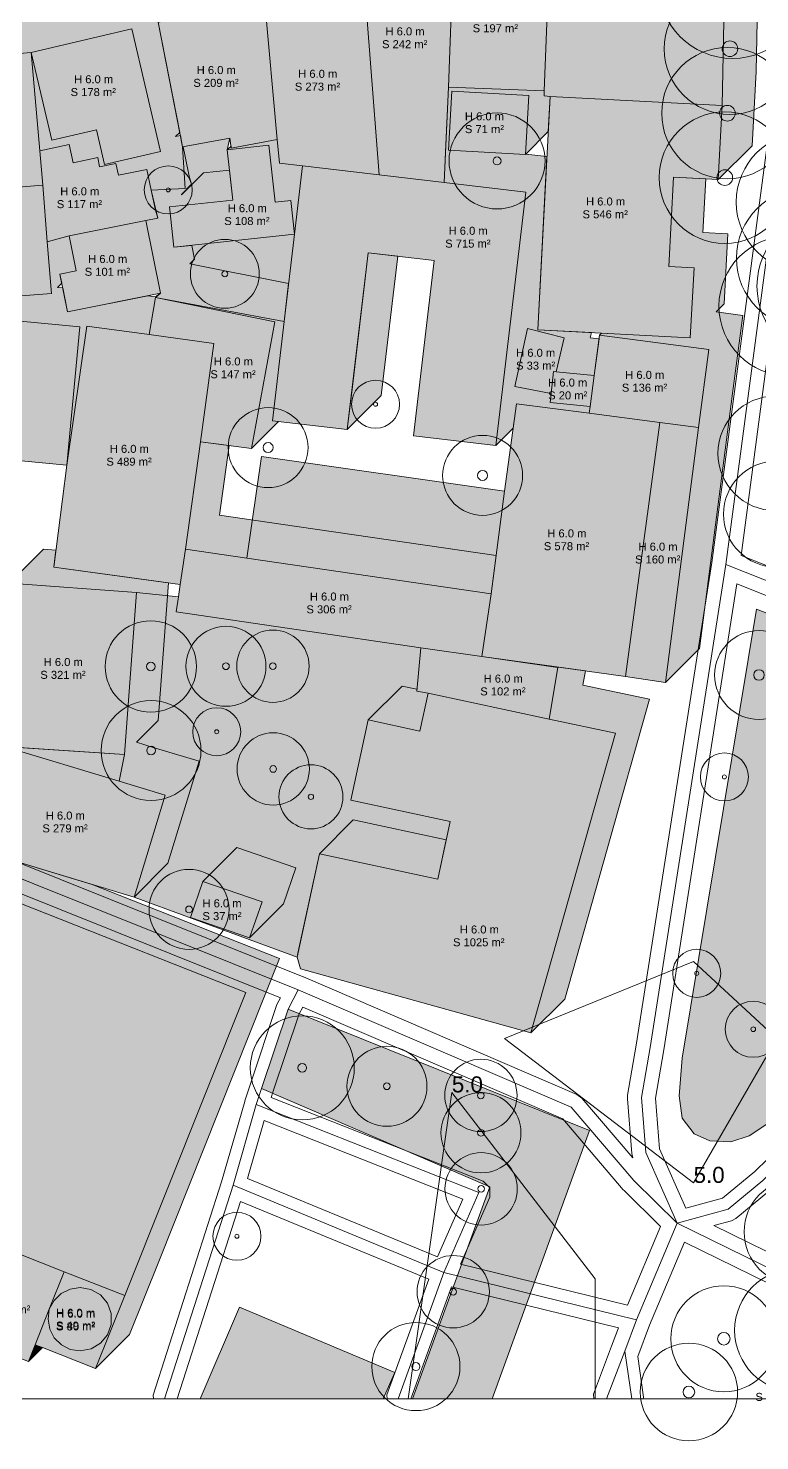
# Model space of a CAD drawing. Header units: metres. Extents: x -4 to 969, y -5 to 964.
# Drawn here: x 415.4 to 506.8, y -5.2 to 171.2 of the extents above; entities that cross this region are included whole.
import ezdxf

# ---------------------------------------------------------------- set-up
doc = ezdxf.new("R2010")
doc.units = ezdxf.units.M
doc.header["$MEASUREMENT"] = 0
for name, color, linetype, lineweight, true_color in [('TPX_BUILDING_AREAS_TEXT', 7, 'CONTINUOUS', 0, 0x000000), ('TPX_BUILDING_HEIGHTS_TEXT', 7, 'CONTINUOUS', 0, 0x000000), ('TPX_BUILDINGS', 7, 'CONTINUOUS', 0, 0x000000), ('TPX_BUILDINGS_HATCH', 7, 'CONTINUOUS', 0, 0xf0f0f0), ('TPX_BUILDINGS_SHADOWS_HATCH', 7, 'CONTINUOUS', 0, 0x000000), ('TPX_BUILDINGS_SHADOWS_OUTLINES', 7, 'CONTINUOUS', 0, 0x000000), ('TPX_CONTOUR_LINES_5M', 7, 'CONTINUOUS', 0, 0x969696), ('TPX_CONTOUR_LINES_5M_TEXT', 7, 'CONTINUOUS', 0, 0x000000), ('TPX_FRAME_PROJECT', 7, 'CONTINUOUS', 0, 0x000000), ('TPX_ROADS_AXES', 7, 'CONTINUOUS', 0, 0x323232), ('TPX_ROADS_CONTOURS', 7, 'CONTINUOUS', 0, 0x646464), ('TPX_VEGETATION_GREEN_SPACES', 7, 'CONTINUOUS', 0, 0x58ba48), ('TPX_VEGETATION_GREEN_SPACES_HATCH', 7, 'CONTINUOUS', 0, 0x58ba48), ('TPX_VEGETATION_TREES_INDIVIDUAL', 7, 'CONTINUOUS', 0, 0x136734)]:
    doc.layers.add(name, color=color, linetype=linetype, lineweight=lineweight, true_color=true_color)
doc.styles.add('TPX_TEXTE', font='arial.ttf')

# ---------------------------------------------------------------- blocks, each defined once
blk = doc.blocks.new('TREETR005_CR065')
at = {"layer": 'TPX_VEGETATION_TREES_INDIVIDUAL'}
for radius in [6.5, 0.542]:
    blk.add_circle((0, 0, 0.04), radius, dxfattribs=at)
blk = doc.blocks.new('TREETR011_CR093')
at = {"layer": 'TPX_VEGETATION_TREES_INDIVIDUAL'}
for radius in [9.27, 1.1]:
    blk.add_circle((0, 0, 0.04), radius, dxfattribs=at)
blk = doc.blocks.new('TREETR003_CR040')
at = {"layer": 'TPX_VEGETATION_TREES_INDIVIDUAL'}
for radius in [4, 0.333]:
    blk.add_circle((0, 0, 0.04), radius, dxfattribs=at)
blk = doc.blocks.new('TREETR010_CR082')
at = {"layer": 'TPX_VEGETATION_TREES_INDIVIDUAL'}
for radius in [8.21, 0.978]:
    blk.add_circle((0, 0, 0.04), radius, dxfattribs=at)
blk = doc.blocks.new('TREETR007_CR056')
at = {"layer": 'TPX_VEGETATION_TREES_INDIVIDUAL'}
for radius in [5.56, 0.662]:
    blk.add_circle((0, 0, 0.04), radius, dxfattribs=at)
blk = doc.blocks.new('TREETR003_CR030')
at = {"layer": 'TPX_VEGETATION_TREES_INDIVIDUAL'}
for radius in [3, 0.25]:
    blk.add_circle((0, 0, 0.04), radius, dxfattribs=at)
blk = doc.blocks.new('TREETR004_CR043')
at = {"layer": 'TPX_VEGETATION_TREES_INDIVIDUAL'}
for radius in [4.3, 0.375]:
    blk.add_circle((0, 0, 0.04), radius, dxfattribs=at)
blk = doc.blocks.new('TREETR005_CR060')
at = {"layer": 'TPX_VEGETATION_TREES_INDIVIDUAL'}
for radius in [6, 0.5]:
    blk.add_circle((0, 0, 0.04), radius, dxfattribs=at)
blk = doc.blocks.new('TREETR007_CR061')
at = {"layer": 'TPX_VEGETATION_TREES_INDIVIDUAL'}
for radius in [6.09, 0.725]:
    blk.add_circle((0, 0, 0.04), radius, dxfattribs=at)
blk = doc.blocks.new('TREETR003_CR035')
at = {"layer": 'TPX_VEGETATION_TREES_INDIVIDUAL'}
for radius in [3.5, 0.292]:
    blk.add_circle((0, 0, 0.04), radius, dxfattribs=at)
blk = doc.blocks.new('TREETR005_CR062')
at = {"layer": 'TPX_VEGETATION_TREES_INDIVIDUAL'}
for radius in [6.24, 0.542]:
    blk.add_circle((0, 0, 0.04), radius, dxfattribs=at)
blk = doc.blocks.new('TREETR006_CR050')
at = {"layer": 'TPX_VEGETATION_TREES_INDIVIDUAL'}
for radius in [5, 0.625]:
    blk.add_circle((0, 0, 0.04), radius, dxfattribs=at)
blk = doc.blocks.new('TREETR008_CR066')
at = {"layer": 'TPX_VEGETATION_TREES_INDIVIDUAL'}
for radius in [6.62, 0.788]:
    blk.add_circle((0, 0, 0.04), radius, dxfattribs=at)
blk = doc.blocks.new('TREETR005_CR057')
at = {"layer": 'TPX_VEGETATION_TREES_INDIVIDUAL'}
for radius in [5.71, 0.542]:
    blk.add_circle((0, 0, 0.04), radius, dxfattribs=at)
blk = doc.blocks.new('TREETR009_CR077')
at = {"layer": 'TPX_VEGETATION_TREES_INDIVIDUAL'}
for radius in [7.68, 0.914]:
    blk.add_circle((0, 0, 0.04), radius, dxfattribs=at)
blk = doc.blocks.new('TREETR010_CR087')
at = {"layer": 'TPX_VEGETATION_TREES_INDIVIDUAL'}
for radius in [8.74, 1.04]:
    blk.add_circle((0, 0, 0.04), radius, dxfattribs=at)
blk = doc.blocks.new('TREETR009_CR072')
at = {"layer": 'TPX_VEGETATION_TREES_INDIVIDUAL'}
for radius in [7.15, 0.851]:
    blk.add_circle((0, 0, 0.04), radius, dxfattribs=at)
blk = doc.blocks.new('TREETR005_CR055')
at = {"layer": 'TPX_VEGETATION_TREES_INDIVIDUAL'}
for radius in [5.51, 0.5]:
    blk.add_circle((0, 0, 0.04), radius, dxfattribs=at)
blk = doc.blocks.new('TREETR004_CR050')
at = {"layer": 'TPX_VEGETATION_TREES_INDIVIDUAL'}
for radius in [5, 0.417]:
    blk.add_circle((0, 0, 0.04), radius, dxfattribs=at)
blk = doc.blocks.new('TREETR004_CR045')
at = {"layer": 'TPX_VEGETATION_TREES_INDIVIDUAL'}
for radius in [4.52, 0.417]:
    blk.add_circle((0, 0, 0.04), radius, dxfattribs=at)

msp = doc.modelspace()

# ---------------------------------------------------------------- hatches: boundary and pattern name
at = {"layer": 'TPX_BUILDINGS_HATCH'}
for points in [[(479.89, 163.41), (479.87, 162.77), (480.61, 162.72), (502.14, 161.6), (502.59, 184.78), (480.59, 181.44), (479.89, 163.41)], [(468.46, 178.67), (467.9, 163.86), (479.89, 163.41), (480.59, 181.44), (468.46, 178.67)], [(468.46, 178.67), (457.4, 176.58), (459.25, 152.91), (467.36, 151.97), (467.9, 163.86), (468.46, 178.67)], [(457.4, 176.58), (444.97, 174.42), (446.51, 157.35), (446.78, 154.37), (449.66, 154.03), (459.25, 152.91), (457.4, 176.58)], [(444.97, 174.42), (431.63, 171.98), (434.67, 156.41), (440.6, 157.5), (440.76, 156.26), (446.51, 157.35), (444.97, 174.42)], [(428.35, 171.14), (415.74, 168.22), (418.32, 157.26), (423.91, 158.55), (424.92, 154.2), (431.92, 155.82), (428.35, 171.14)], [(415.74, 168.22), (406.53, 167.41), (407.96, 150.87), (417.19, 151.61), (416.84, 155.92), (415.74, 168.22)], [(468.35, 163.38), (467.93, 156.01), (477.54, 155.48), (477.95, 162.85), (468.35, 163.38)], [(480.61, 162.72), (479.07, 133.57), (498.15, 132.57), (498.62, 141.32), (495.48, 141.49), (496.06, 152.61), (501.65, 152.32), (502.14, 161.6), (480.61, 162.72)], [(420.51, 156.71), (416.84, 155.92), (417.19, 151.61), (417.76, 144.54), (420.49, 145.32), (430.09, 147.22), (431.57, 147.52), (431.28, 148.52), (430.76, 150.99), (430.2, 153.6), (426.66, 152.86), (426.35, 154.35), (424.31, 153.93), (424.07, 155.08), (421, 154.44), (420.51, 156.71)], [(440.95, 149.77), (433.04, 148.92), (433.59, 143.87), (448.67, 145.5), (448.21, 149.71), (446.25, 149.51), (445.47, 156.61), (440.26, 156.05), (440.95, 149.77)], [(447.36, 134.58), (445.9, 122.21), (455.27, 121.12), (457.89, 143.18), (466.14, 142.22), (463.54, 120.32), (473.85, 119.12), (474.47, 124.38), (477.6, 150.77), (467.36, 151.97), (459.25, 152.91), (449.66, 154.03), (448.67, 145.5), (447.36, 134.58)], [(417.19, 151.61), (407.96, 150.87), (409.05, 137.37), (418.28, 138.11), (417.76, 144.54), (417.19, 151.61)], [(421.38, 140.93), (419.34, 140.52), (420.29, 135.82), (431.92, 138.14), (430.09, 147.22), (420.49, 145.32), (421.38, 140.93)], [(395.03, 136.47), (393.39, 119.18), (420.19, 116.65), (421.85, 133.94), (395.03, 136.47)], [(431.27, 137.59), (430.49, 132.98), (438.6, 131.86), (436.9, 119.58), (443.28, 118.73), (446.22, 134.57), (431.27, 137.59)], [(420.19, 116.65), (418.57, 103.91), (434.39, 101.75), (435.05, 106.14), (436.9, 119.58), (438.6, 131.86), (430.49, 132.98), (422.72, 134.03), (420.19, 116.65)], [(477.8, 133.72), (476.22, 126.49), (480.75, 125.61), (481.03, 128.34), (481.38, 128.31), (482.38, 132.55), (477.8, 133.72)], [(485.62, 123.98), (485.5, 123.15), (494.34, 121.99), (499.18, 121.36), (500.46, 131.12), (486.8, 132.9), (486.13, 127.84), (485.62, 123.98)], [(480.75, 125.61), (480.64, 124.47), (485.62, 123.98), (486.13, 127.84), (481.38, 128.31), (481.03, 128.34), (480.75, 125.61)], [(473.24, 100.58), (472.08, 92.73), (490.04, 90.27), (494.34, 121.99), (485.5, 123.15), (476.41, 124.33), (474.93, 113.41), (473.24, 100.58)], [(494.34, 121.99), (490.04, 90.27), (495.06, 89.49), (499.18, 121.36), (494.34, 121.99)], [(434.16, 100.21), (433.89, 98.31), (464.46, 93.85), (472.08, 92.73), (473.24, 100.58), (442.7, 105.03), (435.05, 106.14), (434.39, 101.75), (434.16, 100.21)], [(413.03, 101.9), (411.72, 84.58), (413.15, 84.17), (412.38, 81.51), (427.4, 80.51), (428.92, 100.73), (413.03, 101.9)], [(464.46, 93.85), (463.94, 88.44), (465.38, 88.17), (480.49, 84.94), (481.6, 91.39), (472.08, 92.73), (464.46, 93.85)], [(449.1, 55.71), (448.98, 55.19), (449.43, 53.72), (478.23, 45.72), (488.79, 83.16), (480.49, 84.94), (465.38, 88.17), (464.35, 83.43), (457.87, 84.82), (455.7, 74.79), (468.14, 72.13), (466.57, 64.92), (451.78, 68.08), (449.1, 55.71)], [(409.05, 69.89), (408.51, 68.75), (428.61, 62.68), (432.5, 75.43), (426.76, 77.16), (412.38, 81.51), (409.05, 69.89)], [(350.03, 63.55), (348.15, 58.84), (368.9, 50.66), (382.52, 45.28), (378.99, 36.44), (412.86, 23.07), (411.35, 19.27), (419.89, 15.9), (427.45, 12.92), (442.57, 50.76), (392.78, 70.42), (391.4, 66.96), (389.96, 63.38), (374.7, 69.39), (369.84, 71.31), (355.42, 77), (350.03, 63.55)], [(437.21, 64.64), (435.66, 60.14), (443.06, 57.61), (444.61, 62.09), (437.21, 64.64)], [(410.05, 16.03), (406.86, 8.06), (415.4, 4.69), (416.24, 6.78), (418.01, 11.21), (419.89, 15.9), (411.35, 19.27), (410.05, 16.03)], [(418.01, 11.21), (416.24, 6.78), (417.17, 6.43), (423.8, 3.81), (427.45, 12.92), (419.89, 15.9), (418.01, 11.21)], [(418.01, 11.21), (417.86, 9.96), (418.06, 8.73), (418.63, 7.63), (419.52, 6.75), (420.64, 6.2), (421.88, 6.02), (423.24, 6.27), (424.42, 6.97), (425.29, 8.02), (425.76, 9.3), (425.76, 10.66), (425.28, 11.95), (424.4, 12.99), (423.21, 13.68), (421.86, 13.93), (420.62, 13.73), (419.51, 13.17), (418.62, 12.29), (418.01, 11.21)]]:
    msp.add_hatch(color=256, dxfattribs=at).paths.add_polyline_path(points)
at = {"layer": 'TPX_BUILDINGS_SHADOWS_HATCH'}
h = msp.add_hatch(color=256, dxfattribs=at)
h.paths.add_polyline_path([(343.95, 162.24), (337.59, 155.87), (359.38, 159.08), (359.25, 160.19), (369.65, 162.75), (375.9, 163.78), (385.78, 165.37), (389.86, 141.68), (378.06, 139.66), (388.31, 135.16), (389.02, 136.65), (394.22, 134.26), (386.37, 117.46), (393.94, 125.03), (395.03, 136.47), (421.85, 133.94), (420.19, 116.65), (422.72, 134.03), (430.49, 132.98), (431.27, 137.59), (446.22, 134.57), (443.28, 118.73), (446.67, 122.12), (445.9, 122.21), (447.36, 134.58), (447.93, 139.33), (435.6, 141.82), (436.17, 142.38), (435.82, 144.11), (433.59, 143.87), (433.04, 148.92), (440.95, 149.77), (440.54, 153.51), (437.28, 153.16), (434.54, 150.42), (434.53, 150.48), (435.81, 151.77), (435.52, 152.76), (435, 155.23), (434.75, 156.42), (434.67, 156.41), (434.4, 157.83), (433.81, 157.71), (434.32, 158.22), (431.63, 171.98), (444.97, 174.42), (457.4, 176.58), (468.46, 178.67), (480.59, 181.44), (502.59, 184.78), (502.14, 161.6), (501.65, 152.32), (505.89, 156.56), (506.38, 165.84), (506.83, 189.02), (484.83, 185.69), (472.7, 182.91), (461.64, 180.82), (449.21, 178.66), (435.87, 176.23), (433.05, 173.4), (432.59, 175.39), (419.98, 172.47), (410.78, 171.65), (410.65, 172.95), (393.81, 171.5), (390.3, 167.98), (390.02, 169.62), (380.15, 168.02), (373.9, 166.99), (365.75, 164.99), (365.74, 165.45), (343.95, 162.24)])
h.paths.add_polyline_path([(389.57, 167.25), (406.41, 168.7), (406.53, 167.41), (415.74, 168.22), (428.35, 171.14), (431.92, 155.82), (424.92, 154.2), (423.91, 158.55), (418.32, 157.26), (415.74, 168.22), (416.84, 155.92), (420.51, 156.71), (421, 154.44), (424.07, 155.08), (424.31, 153.93), (426.35, 154.35), (426.66, 152.86), (430.2, 153.6), (430.76, 150.99), (431.28, 148.52), (431.57, 147.52), (430.09, 147.22), (431.92, 138.14), (431.78, 138.11), (431.35, 137.68), (430.32, 137.82), (420.29, 135.82), (419.69, 138.79), (419.02, 138.85), (419.57, 139.4), (419.34, 140.52), (421.38, 140.93), (420.49, 145.32), (417.76, 144.54), (418.28, 138.11), (409.05, 137.37), (404.98, 136.9), (394.85, 140.51), (394.47, 144.67), (393.35, 145.16), (394.1, 145.92), (393.12, 151.63), (390.98, 151.44), (389.57, 167.25)], flags=16)
h = msp.add_hatch(color=256, dxfattribs=at)
h.paths.add_polyline_path([(467.58, 156.68), (467.36, 151.97), (477.6, 150.77), (474.47, 124.38), (473.85, 119.12), (476, 121.27), (476.41, 124.33), (485.5, 123.15), (485.62, 123.98), (480.64, 124.47), (480.75, 125.61), (476.22, 126.49), (477.8, 133.72), (482.38, 132.55), (481.38, 128.31), (486.13, 127.84), (486.74, 132.44), (485.63, 132.55), (485.78, 133.22), (479.07, 133.57), (480.21, 155.2), (477.57, 155.51), (480.37, 158.32), (480.61, 162.72), (479.87, 162.77), (479.89, 163.41), (467.9, 163.86), (467.58, 156.68)])
h.paths.add_polyline_path([(467.93, 156.01), (468.35, 163.38), (477.95, 162.85), (477.54, 155.48), (467.93, 156.01)], flags=16)
for points in [[(440.73, 156.52), (440.26, 156.05), (445.47, 156.61), (446.25, 149.51), (448.21, 149.71), (448.67, 145.5), (449.66, 154.03), (446.78, 154.37), (446.51, 157.35), (440.76, 156.26), (440.73, 156.52)], [(487.05, 133.15), (486.8, 132.9), (500.46, 131.12), (499.18, 121.36), (495.06, 89.49), (499.3, 93.74), (503.42, 125.6), (504.7, 135.36), (501.37, 135.8), (502.39, 136.81), (502.86, 145.56), (499.73, 145.73), (500.07, 152.4), (496.06, 152.61), (495.48, 141.49), (498.62, 141.32), (498.15, 132.57), (487.05, 133.15)], [(455.83, 125.79), (455.27, 121.12), (459.52, 125.36), (461.58, 142.75), (457.89, 143.18), (455.83, 125.79)], [(436.9, 119.58), (435.05, 106.14), (442.7, 105.03), (473.24, 100.58), (473.87, 105.35), (446.95, 109.27), (439.29, 110.39), (440.49, 119.1), (436.9, 119.58)], [(415.35, 81.31), (412.38, 81.51), (426.76, 77.16), (432.5, 75.43), (428.61, 62.68), (432.85, 66.92), (436.75, 79.67), (431, 81.4), (428.92, 82.03), (431.64, 84.75), (432.93, 101.95), (418.57, 103.91), (418.84, 106.03), (417.27, 106.14), (413.03, 101.9), (428.92, 100.73), (427.4, 80.51), (415.35, 81.31)], [(485.03, 90.96), (472.08, 92.73), (481.6, 91.39), (480.49, 84.94), (488.79, 83.16), (478.23, 45.72), (482.47, 49.96), (493.03, 87.4), (484.73, 89.18), (485.03, 90.96)], [(462.12, 89.06), (457.87, 84.82), (464.35, 83.43), (465.38, 88.17), (463.94, 88.44), (463.96, 88.67), (462.12, 89.06)], [(397.02, 74.66), (392.78, 70.42), (442.57, 50.76), (427.45, 12.92), (423.8, 3.81), (428.05, 8.06), (431.69, 17.17), (446.81, 55.01), (423.37, 64.26), (408.51, 68.75), (409.05, 69.89), (400.89, 72.2), (401.13, 73.04), (397.02, 74.66)], [(456.02, 72.33), (451.78, 68.08), (466.57, 64.92), (467.64, 69.84), (456.02, 72.33)], [(441.45, 68.88), (437.21, 64.64), (444.61, 62.09), (443.06, 57.61), (447.3, 61.85), (448.85, 66.34), (441.45, 68.88)], [(416.24, 6.78), (415.4, 4.69), (417.15, 6.43), (416.24, 6.78)]]:
    msp.add_hatch(color=256, dxfattribs=at).paths.add_polyline_path(points)
at = {"layer": 'TPX_VEGETATION_GREEN_SPACES_HATCH'}
for points in [[(431.57, 147.52), (430.09, 147.22), (431.92, 138.14), (431.27, 137.59), (447.36, 134.58), (448.67, 145.5), (433.59, 143.87), (433.04, 148.92), (440.95, 149.77), (440.26, 156.05), (440.6, 157.5), (434.67, 156.41), (435.02, 151.2), (430.76, 150.99), (431.57, 147.52)], [(444.54, 117.74), (442.7, 105.03), (473.24, 100.58), (474.93, 113.41), (444.54, 117.74)], [(427.4, 80.51), (426.76, 77.16), (432.5, 75.43), (428.61, 62.68), (448.98, 55.19), (451.78, 68.08), (466.57, 64.92), (468.14, 72.13), (455.7, 74.79), (457.87, 84.82), (464.35, 83.43), (465.38, 88.17), (463.94, 88.44), (464.46, 93.85), (433.89, 98.31), (434.16, 100.21), (428.92, 100.73), (427.4, 80.51)], [(497.12, 42.59), (496.75, 37.87), (497.12, 35.09), (498.65, 33.13), (500.57, 32.26), (503.2, 32.12), (505.52, 32.89), (508.71, 34.98), (510.62, 38.27), (531.57, 88.88), (506.41, 98.65), (497.12, 42.59)], [(447.86, 48.69), (444.54, 38.78), (473.07, 26.49), (463.4, 0), (473.37, 0), (485.54, 33.52), (447.86, 48.69)], [(441.78, 11.48), (436.89, 0), (459.77, 0), (461.19, 3.32), (441.78, 11.48)]]:
    msp.add_hatch(color=256, dxfattribs=at).paths.add_polyline_path(points)

# ---------------------------------------------------------------- linework, layer by layer
at = {"layer": 'TPX_BUILDINGS', "elevation": 0.04}
for points in [[(479.89, 163.41), (479.87, 162.77), (480.61, 162.72), (502.14, 161.6), (502.59, 184.78), (480.59, 181.44)], [(468.46, 178.67), (467.9, 163.86), (479.89, 163.41), (480.59, 181.44)], [(468.46, 178.67), (457.4, 176.58), (459.25, 152.91), (467.36, 151.97), (467.9, 163.86)], [(457.4, 176.58), (444.97, 174.42), (446.51, 157.35), (446.78, 154.37), (449.66, 154.03), (459.25, 152.91)], [(444.97, 174.42), (431.63, 171.98), (434.67, 156.41), (440.6, 157.5), (440.76, 156.26), (446.51, 157.35)], [(428.35, 171.14), (415.74, 168.22), (418.32, 157.26), (423.91, 158.55), (424.92, 154.2), (431.92, 155.82)], [(415.74, 168.22), (406.53, 167.41), (407.96, 150.87), (417.19, 151.61), (416.84, 155.92)], [(468.35, 163.38), (467.93, 156.01), (477.54, 155.48), (477.95, 162.85)], [(480.61, 162.72), (479.07, 133.57), (498.15, 132.57), (498.62, 141.32), (495.48, 141.49), (496.06, 152.61), (501.65, 152.32), (502.14, 161.6)], [(420.51, 156.71), (416.84, 155.92), (417.19, 151.61), (417.76, 144.54), (420.49, 145.32), (430.09, 147.22), (431.57, 147.52), (431.28, 148.52), (430.76, 150.99), (430.2, 153.6), (426.66, 152.86), (426.35, 154.35), (424.31, 153.93), (424.07, 155.08), (421, 154.44)], [(440.95, 149.77), (433.04, 148.92), (433.59, 143.87), (448.67, 145.5), (448.21, 149.71), (446.25, 149.51), (445.47, 156.61), (440.26, 156.05)], [(447.36, 134.58), (445.9, 122.21), (455.27, 121.12), (457.89, 143.18), (466.14, 142.22), (463.54, 120.32), (473.85, 119.12), (474.47, 124.38), (477.6, 150.77), (467.36, 151.97), (459.25, 152.91), (449.66, 154.03), (448.67, 145.5)], [(417.19, 151.61), (407.96, 150.87), (409.05, 137.37), (418.28, 138.11), (417.76, 144.54)], [(421.38, 140.93), (419.34, 140.52), (420.29, 135.82), (431.92, 138.14), (430.09, 147.22), (420.49, 145.32)], [(395.03, 136.47), (393.39, 119.18), (420.19, 116.65), (421.85, 133.94)], [(431.27, 137.59), (430.49, 132.98), (438.6, 131.86), (436.9, 119.58), (443.28, 118.73), (446.22, 134.57)], [(420.19, 116.65), (418.57, 103.91), (434.39, 101.75), (435.05, 106.14), (436.9, 119.58), (438.6, 131.86), (430.49, 132.98), (422.72, 134.03)], [(477.8, 133.72), (476.22, 126.49), (480.75, 125.61), (481.03, 128.34), (481.38, 128.31), (482.38, 132.55)], [(485.62, 123.98), (485.5, 123.15), (494.34, 121.99), (499.18, 121.36), (500.46, 131.12), (486.8, 132.9), (486.13, 127.84)], [(480.75, 125.61), (480.64, 124.47), (485.62, 123.98), (486.13, 127.84), (481.38, 128.31), (481.03, 128.34)], [(473.24, 100.58), (472.08, 92.73), (490.04, 90.27), (494.34, 121.99), (485.5, 123.15), (476.41, 124.33), (474.93, 113.41)], [(494.34, 121.99), (490.04, 90.27), (495.06, 89.49), (499.18, 121.36)], [(434.16, 100.21), (433.89, 98.31), (464.46, 93.85), (472.08, 92.73), (473.24, 100.58), (442.7, 105.03), (435.05, 106.14), (434.39, 101.75)], [(413.03, 101.9), (411.72, 84.58), (413.15, 84.17), (412.38, 81.51), (427.4, 80.51), (428.92, 100.73)], [(464.46, 93.85), (463.94, 88.44), (465.38, 88.17), (480.49, 84.94), (481.6, 91.39), (472.08, 92.73)], [(449.1, 55.71), (448.98, 55.19), (449.43, 53.72), (478.23, 45.72), (488.79, 83.16), (480.49, 84.94), (465.38, 88.17), (464.35, 83.43), (457.87, 84.82), (455.7, 74.79), (468.14, 72.13), (466.57, 64.92), (451.78, 68.08)], [(409.05, 69.89), (408.51, 68.75), (428.61, 62.68), (432.5, 75.43), (426.76, 77.16), (412.38, 81.51)], [(350.03, 63.55), (348.15, 58.84), (368.9, 50.66), (382.52, 45.28), (378.99, 36.44), (412.86, 23.07), (411.35, 19.27), (419.89, 15.9), (427.45, 12.92), (442.57, 50.76), (392.78, 70.42), (391.4, 66.96), (389.96, 63.38), (374.7, 69.39), (369.84, 71.31), (355.42, 77)], [(437.21, 64.64), (435.66, 60.14), (443.06, 57.61), (444.61, 62.09)], [(410.05, 16.03), (406.86, 8.06), (415.4, 4.69), (416.24, 6.78), (418.01, 11.21), (419.89, 15.9), (411.35, 19.27)], [(418.01, 11.21), (416.24, 6.78), (417.17, 6.43), (423.8, 3.81), (427.45, 12.92), (419.89, 15.9)], [(418.01, 11.21), (417.86, 9.96), (418.06, 8.73), (418.63, 7.63), (419.52, 6.75), (420.64, 6.2), (421.88, 6.02), (423.24, 6.27), (424.42, 6.97), (425.29, 8.02), (425.76, 9.3), (425.76, 10.66), (425.28, 11.95), (424.4, 12.99), (423.21, 13.68), (421.86, 13.93), (420.62, 13.73), (419.51, 13.17), (418.62, 12.29)]]:
    msp.add_lwpolyline(points, close=True, dxfattribs=at)
at = {"layer": 'TPX_BUILDINGS_SHADOWS_OUTLINES', "elevation": 0.04}
for points in [[(502.59, 184.78), (502.14, 161.6), (501.65, 152.32), (505.89, 156.56), (506.38, 165.84), (506.83, 189.02)], [(395.03, 136.47), (421.85, 133.94), (420.19, 116.65), (422.72, 134.03), (430.49, 132.98), (431.27, 137.59), (446.22, 134.57), (443.28, 118.73), (446.67, 122.12), (445.9, 122.21), (447.36, 134.58), (447.93, 139.33), (435.6, 141.82), (436.17, 142.38), (435.82, 144.11), (433.59, 143.87), (433.04, 148.92), (440.95, 149.77), (440.54, 153.51), (437.28, 153.16), (434.54, 150.42), (434.53, 150.48), (435.81, 151.77), (435.52, 152.76), (435, 155.23), (434.75, 156.42), (434.67, 156.41), (434.4, 157.83), (433.81, 157.71), (434.32, 158.22), (431.63, 171.98)], [(406.53, 167.41), (415.74, 168.22), (428.35, 171.14), (431.92, 155.82), (424.92, 154.2), (423.91, 158.55), (418.32, 157.26), (415.74, 168.22), (416.84, 155.92), (420.51, 156.71), (421, 154.44), (424.07, 155.08), (424.31, 153.93), (426.35, 154.35), (426.66, 152.86), (430.2, 153.6), (430.76, 150.99), (431.28, 148.52), (431.57, 147.52), (430.09, 147.22), (431.92, 138.14), (431.78, 138.11), (431.35, 137.68), (430.32, 137.82), (420.29, 135.82), (419.69, 138.79), (419.02, 138.85), (419.57, 139.4), (419.34, 140.52), (421.38, 140.93), (420.49, 145.32), (417.76, 144.54), (418.28, 138.11), (409.05, 137.37)]]:
    msp.add_lwpolyline(points, dxfattribs=at)
for points in [[(467.58, 156.68), (467.36, 151.97), (477.6, 150.77), (474.47, 124.38), (473.85, 119.12), (476, 121.27), (476.41, 124.33), (485.5, 123.15), (485.62, 123.98), (480.64, 124.47), (480.75, 125.61), (476.22, 126.49), (477.8, 133.72), (482.38, 132.55), (481.38, 128.31), (486.13, 127.84), (486.74, 132.44), (485.63, 132.55), (485.78, 133.22), (479.07, 133.57), (480.21, 155.2), (477.57, 155.51), (480.37, 158.32), (480.61, 162.72), (479.87, 162.77), (479.89, 163.41), (467.9, 163.86)], [(467.93, 156.01), (468.35, 163.38), (477.95, 162.85), (477.54, 155.48)], [(440.73, 156.52), (440.26, 156.05), (445.47, 156.61), (446.25, 149.51), (448.21, 149.71), (448.67, 145.5), (449.66, 154.03), (446.78, 154.37), (446.51, 157.35), (440.76, 156.26)], [(487.05, 133.15), (486.8, 132.9), (500.46, 131.12), (499.18, 121.36), (495.06, 89.49), (499.3, 93.74), (503.42, 125.6), (504.7, 135.36), (501.37, 135.8), (502.39, 136.81), (502.86, 145.56), (499.73, 145.73), (500.07, 152.4), (496.06, 152.61), (495.48, 141.49), (498.62, 141.32), (498.15, 132.57)], [(455.83, 125.79), (455.27, 121.12), (459.52, 125.36), (461.58, 142.75), (457.89, 143.18)], [(436.9, 119.58), (435.05, 106.14), (442.7, 105.03), (473.24, 100.58), (473.87, 105.35), (446.95, 109.27), (439.29, 110.39), (440.49, 119.1)], [(415.35, 81.31), (412.38, 81.51), (426.76, 77.16), (432.5, 75.43), (428.61, 62.68), (432.85, 66.92), (436.75, 79.67), (431, 81.4), (428.92, 82.03), (431.64, 84.75), (432.93, 101.95), (418.57, 103.91), (418.84, 106.03), (417.27, 106.14), (413.03, 101.9), (428.92, 100.73), (427.4, 80.51)], [(485.03, 90.96), (472.08, 92.73), (481.6, 91.39), (480.49, 84.94), (488.79, 83.16), (478.23, 45.72), (482.47, 49.96), (493.03, 87.4), (484.73, 89.18)], [(462.12, 89.06), (457.87, 84.82), (464.35, 83.43), (465.38, 88.17), (463.94, 88.44), (463.96, 88.67)], [(397.02, 74.66), (392.78, 70.42), (442.57, 50.76), (427.45, 12.92), (423.8, 3.81), (428.05, 8.06), (431.69, 17.17), (446.81, 55.01), (423.37, 64.26), (408.51, 68.75), (409.05, 69.89), (400.89, 72.2), (401.13, 73.04)], [(456.02, 72.33), (451.78, 68.08), (466.57, 64.92), (467.64, 69.84)], [(441.45, 68.88), (437.21, 64.64), (444.61, 62.09), (443.06, 57.61), (447.3, 61.85), (448.85, 66.34)], [(416.24, 6.78), (415.4, 4.69), (417.15, 6.43)]]:
    msp.add_lwpolyline(points, close=True, dxfattribs=at)
at = {"layer": 'TPX_CONTOUR_LINES_5M', "elevation": 0.05}
for points in [[(498.56, 54.64), (474.93, 45.03), (498.56, 26.99), (508.98, 45.03), (498.56, 54.64)], [(486.24, 0), (486.24, 15.01), (468.34, 38.3), (462.88, 0)]]:
    msp.add_lwpolyline(points, dxfattribs=at)
at = {"layer": 'TPX_FRAME_PROJECT', "elevation": 0}
msp.add_lwpolyline([(0, 0), (966.9, 0), (966.9, 960.67), (0, 960.67)], close=True, dxfattribs=at)
at = {"layer": 'TPX_ROADS_AXES', "elevation": 0.03}
for points in [[(514.4, 193.48), (512.99, 182.85), (502.57, 104.25)], [(502.57, 104.25), (493.12, 43.9), (492.03, 37.64)], [(536.85, 90.66), (502.57, 104.25)], [(315.41, 99.13), (368.03, 82.58), (399.41, 71.03), (449.11, 51.11), (483.27, 36.44), (491.1, 27.28), (496.52, 21.97)], [(536.85, 90.66), (513.07, 34.32), (510.62, 30.64), (507.2, 27.29), (502.9, 23.71), (496.52, 21.97)], [(432.42, 0), (440.98, 26.69), (443.88, 36.77), (444.54, 38.78), (447.86, 48.69), (449.11, 51.11)], [(492.03, 37.64), (492.58, 30.8), (496.52, 21.97)], [(443.88, 36.77), (471.71, 25.81), (467.34, 15.8), (461.64, 0)], [(491.42, 9.89), (467.34, 15.8), (440.98, 26.69)], [(496.52, 21.97), (491.42, 9.89), (489.95, 5.99), (487.69, 0)], [(496.52, 21.97), (541.13, 0.11)], [(489.95, 5.99), (490.82, 0)]]:
    msp.add_lwpolyline(points, dxfattribs=at)
at = {"layer": 'TPX_ROADS_CONTOURS', "elevation": 0.03}
for points in [[(504.49, 105.38), (514.72, 182.62), (515.93, 191.71), (522.26, 191.63), (572.7, 177.42), (562.04, 152.81), (557.73, 154.34), (531.75, 163.6), (530.6, 163.54), (529.83, 162.69), (529.89, 161.55), (530.74, 160.78), (556.72, 151.52), (560.85, 150.05), (536.14, 92.82)], [(493.79, 37.56), (494.85, 43.62), (503.96, 101.82), (534.77, 89.6), (511.74, 35.03), (509.46, 31.6), (506.2, 28.41), (502.19, 25.07), (497.61, 23.82), (494.3, 31.24)], [(501.11, 21.67), (503.3, 22.26), (503.86, 22.56), (508.16, 26.14), (508.25, 26.22), (511.67, 29.57), (511.87, 29.81), (514.31, 33.49), (514.45, 33.74), (537.52, 88.4), (576.02, 70.01), (552.64, 25.36), (540.59, 2.32)], [(445.75, 37.64), (445.97, 38.31), (449.24, 48.1), (449.69, 48.96), (482.21, 34.99), (489.77, 26.14), (489.87, 26.03), (494.44, 21.55), (490.29, 11.71), (469.43, 16.83), (473.08, 25.21), (473.09, 26.38), (472.26, 27.21)], [(442.79, 27.56), (444.87, 34.77), (469.71, 24.98), (466.56, 17.75)]]:
    msp.add_lwpolyline(points, close=True, dxfattribs=at)
for points in [[(511.25, 183.08), (500.84, 104.5), (491.39, 44.18), (490.31, 37.94), (490.29, 37.51), (490.83, 30.66), (490.97, 30.12), (484.6, 37.57), (483.96, 38.04), (449.8, 52.72), (449.76, 52.74), (401.34, 72.15)], [(398.78, 69.4), (446.9, 50.11), (446.52, 49.38), (446.43, 49.16), (443.12, 39.26), (442.46, 37.24), (442.44, 37.18), (439.54, 27.12), (430.99, 0.46), (431.03, 0), (433.99, 0), (441.91, 24.68), (465.44, 14.96), (460.22, 0.51), (460.25, 0), (463.23, 0), (468.3, 14.02), (489.17, 8.89), (488.31, 6.61), (486.05, 0.62), (486.07, 0), (492.25, 0), (492.3, 0.21), (491.57, 5.31), (493.04, 9.24), (497.41, 19.58), (537.37, 0)]]:
    msp.add_lwpolyline(points, dxfattribs=at)
at = {"layer": 'TPX_VEGETATION_GREEN_SPACES', "elevation": 0}
for points in [[(431.57, 147.52), (430.09, 147.22), (431.92, 138.14), (431.27, 137.59), (447.36, 134.58), (448.67, 145.5), (433.59, 143.87), (433.04, 148.92), (440.95, 149.77), (440.26, 156.05), (440.6, 157.5), (434.67, 156.41), (435.02, 151.2), (430.76, 150.99)], [(444.54, 117.74), (442.7, 105.03), (473.24, 100.58), (474.93, 113.41)], [(427.4, 80.51), (426.76, 77.16), (432.5, 75.43), (428.61, 62.68), (448.98, 55.19), (451.78, 68.08), (466.57, 64.92), (468.14, 72.13), (455.7, 74.79), (457.87, 84.82), (464.35, 83.43), (465.38, 88.17), (463.94, 88.44), (464.46, 93.85), (433.89, 98.31), (434.16, 100.21), (428.92, 100.73)], [(497.12, 42.59), (496.75, 37.87), (497.12, 35.09), (498.65, 33.13), (500.57, 32.26), (503.2, 32.12), (505.52, 32.89), (508.71, 34.98), (510.62, 38.27), (531.57, 88.88), (506.41, 98.65)], [(447.86, 48.69), (444.54, 38.78), (473.07, 26.49), (463.4, 0), (473.37, 0), (485.54, 33.52)], [(441.78, 11.48), (436.89, 0), (459.77, 0), (461.19, 3.32)]]:
    msp.add_lwpolyline(points, close=True, dxfattribs=at)

# ---------------------------------------------------------------- block references
at = {"layer": 'TPX_VEGETATION_TREES_INDIVIDUAL'}
for name, p in [('TREETR011_CR093', (503.43, 176.73, 0.04)), ('TREETR010_CR082', (503.1, 168.67, 0.04)), ('TREETR010_CR082', (502.78, 160.62, 0.04)), ('TREETR005_CR060', (473.99, 154.66, 0.04)), ('TREETR010_CR082', (502.46, 152.57, 0.04)), ('TREETR010_CR087', (512.63, 149.51, 0.04)), ('TREETR003_CR030', (432.88, 151.04, 0.04)), ('TREETR010_CR087', (512.65, 142.51, 0.04)), ('TREETR011_CR093', (515.75, 139.01, 0.04)), ('TREETR004_CR043', (439.96, 140.55, 0.04)), ('TREETR010_CR087', (510.47, 136.52, 0.04)), ('TREETR003_CR030', (458.8, 124.26, 0.04)), ('TREETR006_CR050', (445.37, 118.85, 0.04)), ('TREETR009_CR072', (508.76, 118.13, 0.04)), ('TREETR006_CR050', (472.18, 115.37, 0.04)), ('TREETR008_CR066', (508.92, 110.54, 0.04)), ('TREETR005_CR057', (430.7, 91.5, 0.04)), ('TREETR004_CR050', (440.1, 91.53, 0.04)), ('TREETR004_CR045', (445.97, 91.54, 0.04)), ('TREETR007_CR056', (506.74, 90.44, 0.04)), ('TREETR005_CR062', (430.73, 81, 0.04)), ('TREETR003_CR030', (438.94, 83.35, 0.04)), ('TREETR004_CR045', (446.01, 78.7, 0.04)), ('TREETR003_CR030', (502.41, 77.7, 0.04)), ('TREETR003_CR040', (450.72, 75.22, 0.04)), ('TREETR004_CR050', (435.48, 61.16, 0.04)), ('TREETR003_CR030', (498.95, 53.17, 0.04)), ('TREETR003_CR035', (506.02, 46.19, 0.04)), ('TREETR005_CR065', (449.64, 41.36, 0.04)), ('TREETR004_CR050', (460.22, 39.06, 0.04)), ('TREETR004_CR045', (471.97, 37.92, 0.04)), ('TREETR004_CR050', (471.98, 33.25, 0.04)), ('TREETR004_CR045', (472, 26.25, 0.04)), ('TREETR008_CR066', (511.49, 20.87, 0.04)), ('TREETR003_CR030', (441.47, 20.33, 0.04)), ('TREETR004_CR045', (468.51, 13.4, 0.04)), ('TREETR009_CR077', (511.37, 8.58, 0.04)), ('TREETR008_CR066', (502.34, 7.52, 0.04)), ('TREETR005_CR055', (463.84, 4.05, 0.04)), ('TREETR007_CR061', (497.97, 0.87, 0.04))]:
    msp.add_blockref(name, p, dxfattribs=at)

# ---------------------------------------------------------------- texts
at = {"layer": 'TPX_BUILDING_AREAS_TEXT', "style": 'TPX_TEXTE'}
for s, p in [('S 197 m²', (470.94, 170.73, 0.05)), ('S 242 m²', (459.61, 168.74, 0.05)), ('S 209 m²', (436.02, 163.91, 0.05)), ('S 273 m²', (448.71, 163.44, 0.05)), ('S 178 m²', (420.68, 162.76, 0.05)), ('S 71 m²', (469.97, 158.13, 0.05)), ('S 117 m²', (418.95, 148.76, 0.05)), ('S 546 m²', (484.68, 147.49, 0.05)), ('S 108 m²', (439.89, 146.65, 0.05)), ('S 715 m²', (467.51, 143.83, 0.05)), ('S 101 m²', (422.44, 140.31, 0.05)), ('S 33 m²', (476.37, 128.59, 0.05)), ('S 147 m²', (438.15, 127.51, 0.05)), ('S 20 m²', (480.38, 124.87, 0.05)), ('S 136 m²', (489.59, 125.83, 0.05)), ('S 489 m²', (425.15, 116.59, 0.05)), ('S 578 m²', (479.84, 106.03, 0.05)), ('S 160 m²', (491.24, 104.37, 0.05)), ('S 306 m²', (450.16, 98.14, 0.05)), ('S 321 m²', (416.89, 89.96, 0.05)), ('S 102 m²', (471.89, 87.89, 0.05)), ('S 279 m²', (417.15, 70.78, 0.05)), ('S 37 m²', (437.16, 59.82, 0.05)), ('S 1025 m²', (468.48, 56.55, 0.05)), ('S 111 m²', (409.98, 10.68, 0.05)), ('S 49 m²', (418.85, 8.67, 0.05)), ('S 80 m²', (418.87, 8.56, 0.05)), ('S 7.7 m²', (506.29, -0.24, 0.05))]:
    msp.add_text(s, height=1, dxfattribs=at).set_placement(p)
at = {"layer": 'TPX_BUILDING_HEIGHTS_TEXT', "style": 'TPX_TEXTE'}
for p in [(460.04, 170.34, 0.05), (436.44, 165.51, 0.05), (449.13, 165.04, 0.05), (421.11, 164.36, 0.05), (469.97, 159.73, 0.05), (419.38, 150.36, 0.05), (485.11, 149.09, 0.05), (440.32, 148.25, 0.05), (467.93, 145.43, 0.05), (422.87, 141.91, 0.05), (476.37, 130.19, 0.05), (438.58, 129.11, 0.05), (480.38, 126.47, 0.05), (490.01, 127.43, 0.05), (425.57, 118.19, 0.05), (480.27, 107.63, 0.05), (491.67, 105.97, 0.05), (450.59, 99.74, 0.05), (417.31, 91.56, 0.05), (472.31, 89.49, 0.05), (417.57, 72.38, 0.05), (437.16, 61.42, 0.05), (469.33, 58.15, 0.05), (418.85, 10.27, 0.05), (418.87, 10.16, 0.05)]:
    msp.add_text('H 6.0 m', height=1, dxfattribs=at).set_placement(p)
at = {"layer": 'TPX_CONTOUR_LINES_5M_TEXT', "style": 'TPX_TEXTE'}
for p in [(468.34, 38.3, 0.05), (498.56, 26.99, 0.05)]:
    msp.add_text('5.0', height=2, dxfattribs=at).set_placement(p)

doc.saveas('drawing.dxf')
